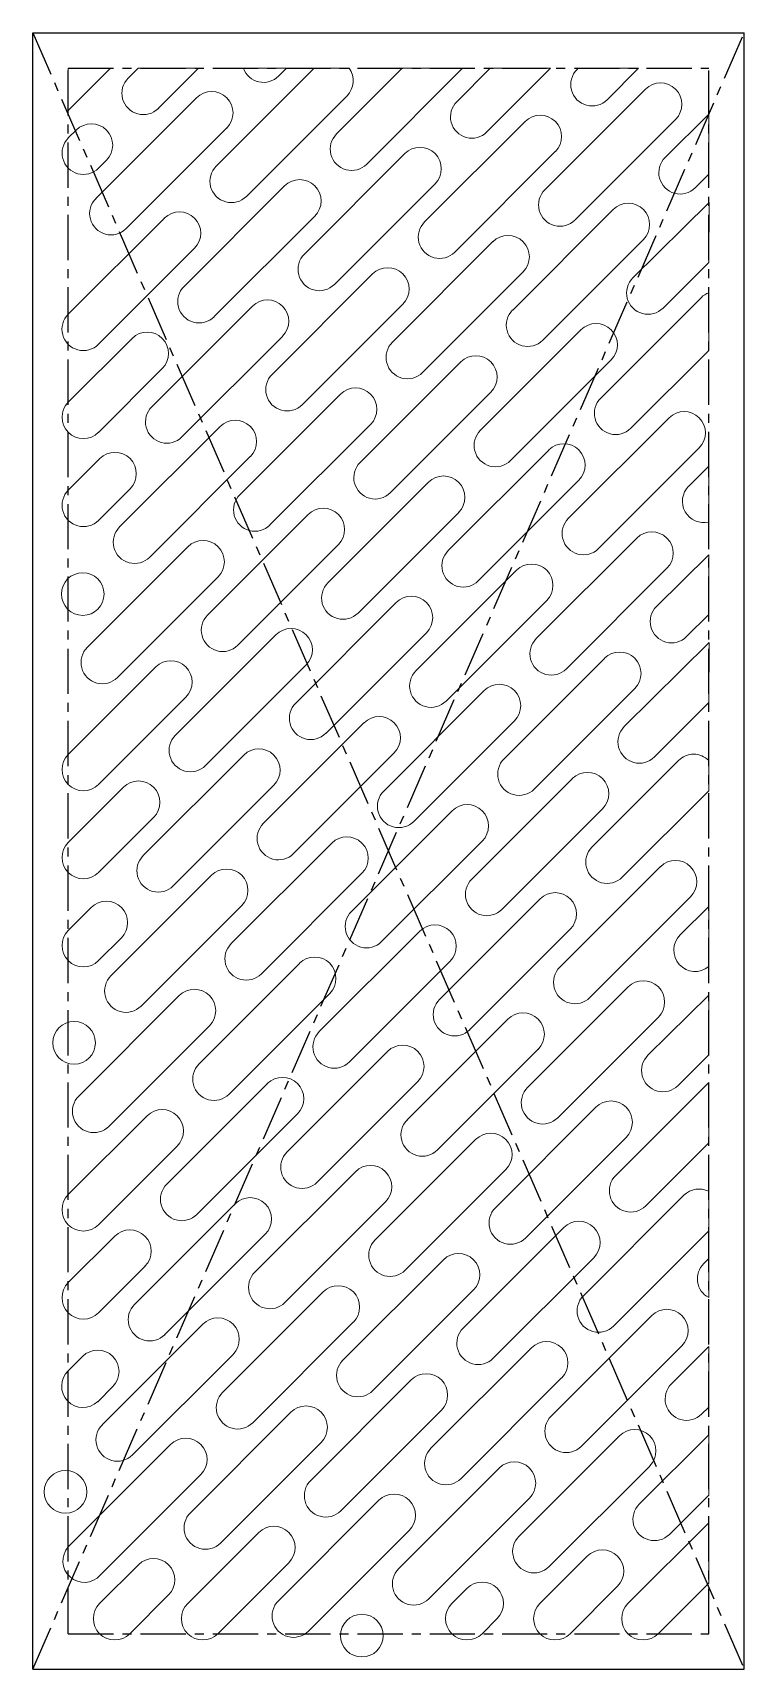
# Model space of a CAD drawing. Header units: millimetres. Extents: x 215 to 415, y 125 to 585.
import ezdxf

# ---------------------------------------------------------------- set-up
doc = ezdxf.new("R2010")
doc.units = ezdxf.units.MM
doc.header["$PDSIZE"] = -1
doc.linetypes.add('CENTERX2', pattern=[20.32, 12.7, -2.54, 2.54, -2.54])

msp = doc.modelspace()

# ---------------------------------------------------------------- linework, layer by layer
at = {"color": 7, "linetype": 'Continuous'}
for p, q in [((215.3, 125.11), (215.3, 585.11)), ((215.3, 585.11), (415.3, 585.11)), ((415.3, 125.11), (415.3, 585.11)), ((215.3, 125.11), (415.3, 125.11))]:
    msp.add_line(p, q, dxfattribs=at)
at = {"color": 7, "linetype": 'CENTERX2'}
for p, q in [((215.3, 125.11), (415.3, 585.11)), ((215.3, 585.11), (415.3, 125.11)), ((225.3, 575.11), (405.3, 575.11)), ((225.3, 135.11), (225.3, 575.11)), ((405.3, 135.11), (405.3, 575.11)), ((225.3, 135.11), (405.3, 135.11))]:
    msp.add_line(p, q, dxfattribs=at)
at = {"color": 7, "linetype": 'Continuous', "lineweight": 15}
for p, q in [((215.3, 585.11), (215.3, 125.11)), ((415.3, 585.11), (215.3, 585.11)), ((415.3, 125.11), (415.3, 585.11)), ((237.11, 575.11), (225.3, 575.11)), ((225.3, 575.11), (225.3, 563.29)), ((225.3, 563.29), (237.11, 575.11)), ((244.89, 575.11), (242.14, 572.36)), ((261.86, 575.11), (244.89, 575.11)), ((250.6, 563.85), (261.86, 575.11)), ((294.39, 575.11), (266.89, 547.61)), ((286.61, 575.11), (274.53, 575.11)), ((284.41, 572.91), (286.61, 575.11)), ((304.28, 575.11), (294.39, 575.11)), ((319.13, 575.11), (300.7, 556.67)), ((309.16, 548.16), (336.11, 575.11)), ((336.11, 575.11), (319.13, 575.11)), ((343.88, 575.11), (334.51, 565.73)), ((342.97, 557.22), (360.85, 575.11)), ((360.85, 575.11), (343.88, 575.11)), ((368.63, 575.11), (368.31, 574.79)), ((385.6, 575.11), (368.63, 575.11)), ((376.77, 566.28), (385.6, 575.11)), ((261.34, 566.81), (233.08, 538.55)), ((275.35, 539.1), (303.64, 567.39)), ((387.51, 569.24), (359.26, 540.98)), ((405.38, 562.21), (393.06, 550.04)), ((405.3, 545.36), (405.38, 562.21)), ((227.54, 557.76), (225.3, 555.52)), ((241.54, 530.04), (269.83, 558.33)), ((353.71, 560.18), (325.45, 531.92)), ((367.72, 532.47), (396, 560.76)), ((233.78, 547.03), (236.02, 549.27)), ((319.9, 551.12), (291.64, 522.86)), ((333.91, 523.41), (362.19, 551.7)), ((401.52, 541.53), (405.3, 545.36)), ((286.09, 542.07), (257.83, 513.81)), ((300.1, 514.35), (328.39, 542.64)), ((378.46, 535.43), (350.2, 507.17)), ((405.43, 537.41), (384, 516.23)), ((405.3, 520.56), (405.43, 537.41)), ((252.29, 533.01), (225.3, 506.02)), ((266.29, 505.3), (294.58, 533.58)), ((233.78, 497.53), (260.77, 524.52)), ((344.65, 526.38), (316.39, 498.12)), ((358.66, 498.66), (386.94, 526.95)), ((392.46, 507.72), (405.3, 520.56)), ((310.84, 517.32), (282.58, 489.06)), ((324.85, 489.61), (353.13, 517.89)), ((403.23, 510.71), (374.95, 482.43)), ((405.3, 495.81), (405.3, 512.04)), ((277.03, 508.26), (248.77, 480)), ((291.04, 480.55), (319.33, 508.83)), ((369.4, 501.63), (341.14, 473.37)), ((243.23, 499.2), (225.3, 481.27)), ((257.23, 471.49), (285.52, 499.77)), ((335.59, 492.57), (307.33, 464.31)), ((349.6, 464.86), (377.88, 493.14)), ((383.41, 473.92), (405.3, 495.81)), ((233.78, 472.78), (251.71, 490.71)), ((301.78, 483.51), (273.52, 455.25)), ((315.79, 455.8), (344.08, 484.08)), ((267.98, 474.45), (239.72, 446.19)), ((281.98, 446.74), (310.27, 475.02)), ((394.15, 476.88), (365.89, 448.62)), ((234.17, 465.39), (225.3, 456.52)), ((248.18, 437.68), (276.46, 465.97)), ((360.34, 467.82), (332.08, 439.56)), ((374.35, 440.11), (402.63, 468.39)), ((405.3, 463.28), (399.67, 457.65)), ((405.3, 447.57), (405.3, 463.28)), ((233.78, 448.04), (242.65, 456.91)), ((326.53, 458.76), (298.27, 430.5)), ((340.54, 431.05), (368.82, 459.33)), ((292.72, 449.7), (264.46, 421.44)), ((306.73, 421.99), (335.02, 450.28)), ((385.09, 443.07), (356.83, 414.81)), ((258.92, 440.64), (230.66, 412.38)), ((272.92, 412.93), (301.21, 441.22)), ((405.3, 438.36), (390.64, 423.87)), ((405.3, 421.56), (405.3, 438.36)), ((351.28, 434.01), (323.02, 405.75)), ((365.29, 406.3), (393.57, 434.59)), ((239.12, 403.87), (267.4, 432.16)), ((317.47, 424.95), (289.21, 396.69)), ((331.48, 397.24), (359.77, 425.53)), ((399.1, 415.36), (405.3, 421.56)), ((283.67, 415.89), (255.41, 387.63)), ((297.67, 388.18), (325.96, 416.47)), ((405.46, 413.67), (381.58, 390.06)), ((405.3, 396.81), (405.46, 413.67)), ((249.86, 406.84), (225.3, 382.27)), ((263.87, 379.12), (292.15, 407.41)), ((376.03, 409.26), (347.77, 381)), ((342.22, 400.2), (313.96, 371.94)), ((356.23, 372.49), (384.51, 400.78)), ((233.78, 373.79), (258.34, 398.35)), ((390.04, 381.55), (405.3, 396.81)), ((308.41, 391.15), (280.15, 362.89)), ((322.42, 363.43), (350.71, 391.72)), ((274.61, 382.09), (246.35, 353.83)), ((288.62, 354.38), (316.9, 382.66)), ((396.81, 380.55), (372.52, 356.25)), ((405.3, 372.06), (405.3, 380.55)), ((240.8, 373.03), (225.3, 357.53)), ((254.81, 345.32), (283.09, 373.6)), ((366.97, 375.46), (338.71, 347.2)), ((380.98, 347.74), (405.3, 372.06)), ((233.78, 349.04), (249.28, 364.54)), ((333.16, 366.4), (304.9, 338.14)), ((347.17, 338.69), (375.46, 366.97)), ((299.36, 357.34), (271.1, 329.08)), ((313.36, 329.63), (341.65, 357.91)), ((391.72, 350.71), (363.46, 322.45)), ((265.55, 348.28), (237.29, 320.02)), ((279.56, 320.57), (307.84, 348.85)), ((357.91, 341.65), (329.65, 313.39)), ((371.92, 313.94), (400.2, 342.22)), ((231.74, 339.22), (225.3, 332.78)), ((245.75, 311.51), (274.03, 339.79)), ((405.3, 339.54), (397.27, 331.51)), ((405.3, 322.61), (405.3, 339.54)), ((324.1, 332.59), (295.84, 304.33)), ((338.11, 304.88), (366.4, 333.16)), ((233.78, 324.29), (240.23, 330.74)), ((290.3, 323.53), (262.04, 295.27)), ((304.31, 295.82), (332.59, 324.1)), ((256.49, 314.47), (228.23, 286.21)), ((270.5, 286.76), (298.78, 315.05)), ((382.66, 316.9), (354.4, 288.64)), ((405.3, 314.59), (388.21, 297.7)), ((405.3, 297.82), (405.3, 314.59)), ((362.86, 280.13), (391.15, 308.41)), ((236.69, 277.7), (264.97, 305.99)), ((348.85, 307.84), (320.59, 279.58)), ((329.05, 271.07), (357.34, 299.36)), ((315.05, 298.78), (286.79, 270.52)), ((396.67, 289.19), (405.3, 297.82)), ((295.25, 262.01), (323.53, 290.3)), ((405.3, 290.04), (379.15, 263.89)), ((405.3, 273.07), (405.3, 290.04)), ((281.24, 289.72), (252.98, 261.46)), ((247.43, 280.66), (225.3, 258.53)), ((261.44, 252.95), (289.72, 281.24)), ((373.6, 283.09), (345.34, 254.83)), ((233.78, 250.05), (255.92, 272.18)), ((339.79, 274.03), (311.53, 245.77)), ((353.8, 246.32), (382.09, 274.61)), ((387.61, 255.38), (405.3, 273.07)), ((305.99, 264.97), (277.73, 236.72)), ((320, 237.26), (348.28, 265.55)), ((398.35, 258.34), (370.09, 230.08)), ((405.3, 248.32), (405.3, 259.46)), ((272.18, 255.92), (243.92, 227.66)), ((286.19, 228.21), (314.47, 256.49)), ((364.54, 249.28), (336.28, 221.03)), ((238.37, 246.86), (225.3, 233.78)), ((252.38, 219.15), (280.66, 247.43)), ((378.55, 221.57), (405.3, 248.32)), ((330.74, 240.23), (302.48, 211.97)), ((344.74, 212.51), (373.03, 240.8)), ((405.3, 240.52), (403.9, 239.14)), ((405.3, 229.58), (405.3, 240.52)), ((233.78, 225.3), (246.86, 238.37)), ((296.93, 231.17), (268.67, 202.91)), ((310.94, 203.46), (339.22, 231.74)), ((263.12, 222.11), (234.86, 193.85)), ((277.13, 194.4), (305.41, 222.68)), ((389.29, 224.54), (361.03, 196.28)), ((229.31, 213.05), (225.3, 209.03)), ((243.32, 185.34), (271.61, 213.62)), ((355.48, 215.48), (327.23, 187.22)), ((369.49, 187.77), (397.78, 216.05)), ((405.3, 215.79), (394.84, 205.34)), ((405.3, 198.82), (405.3, 215.79)), ((233.56, 200.32), (237.8, 204.56)), ((321.68, 206.42), (293.42, 178.16)), ((335.69, 178.71), (363.97, 206.99)), ((301.88, 169.65), (330.16, 197.93)), ((403.3, 196.82), (405.3, 198.82)), ((287.87, 197.36), (259.61, 169.1)), ((268.07, 160.59), (296.35, 188.87)), ((380.23, 190.73), (351.97, 162.47)), ((405.3, 191.04), (385.78, 171.53)), ((405.3, 174.07), (405.3, 191.04)), ((254.06, 188.3), (225.3, 159.54)), ((234.28, 151.54), (262.55, 179.82)), ((346.43, 181.67), (318.17, 153.41)), ((360.43, 153.96), (388.72, 182.24)), ((312.62, 172.61), (284.36, 144.35)), ((326.63, 144.9), (354.91, 173.18)), ((394.24, 163.02), (405.3, 174.07)), ((405.3, 166.29), (382.59, 143.59)), ((405.3, 149.32), (405.3, 166.29)), ((278.81, 163.55), (258.85, 143.59)), ((292.82, 135.84), (321.1, 164.13)), ((371.17, 156.92), (357.85, 143.59)), ((245, 154.49), (234.1, 143.59)), ((267.34, 135.11), (287.3, 155.07)), ((337.37, 147.86), (333.1, 143.59)), ((366.33, 135.11), (379.66, 148.44)), ((391.08, 135.11), (405.3, 149.32)), ((242.59, 135.11), (253.49, 146.01)), ((341.58, 135.11), (345.85, 139.38)), ((215.3, 125.11), (415.3, 125.11))]:
    msp.add_line(p, q, dxfattribs=at)
for centre in [(229.35, 427.34), (226.92, 301.17), (224.5, 175), (307.8, 134.56)]:
    msp.add_circle(centre, 6, dxfattribs=at)
for centre, radius, start, end in [((280.17, 577.15), 6, 199.9364, 315), ((299.39, 571.63), 6, 315, 35.4185), ((246.36, 568.09), 6, 134.6625, 315), ((372.53, 570.52), 6, 134.6625, 315), ((391.76, 565), 6, 315, 135), ((265.59, 562.57), 6, 315, 135), ((338.72, 561.46), 6, 134.6625, 315), ((357.95, 555.94), 6, 315, 135), ((231.78, 553.51), 6, 315, 135), ((304.92, 552.4), 6, 134.6625, 315), ((229.54, 551.27), 6, 135, 315.0001), ((324.14, 546.88), 6, 315, 135), ((271.11, 543.35), 6, 134.6625, 315), ((397.28, 545.77), 6, 134.6625, 315), ((290.34, 537.82), 6, 315, 135), ((237.3, 534.29), 6, 134.6625, 315), ((363.47, 536.71), 6, 134.6625, 315), ((256.53, 528.76), 6, 315, 135), ((382.7, 531.19), 6, 315, 135), ((329.67, 527.66), 6, 134.6625, 315), ((348.89, 522.13), 6, 315, 135), ((295.86, 518.6), 6, 134.6625, 315), ((315.08, 513.07), 6, 315, 135), ((388.22, 511.97), 6, 134.6625, 315), ((262.05, 509.54), 6, 134.6625, 315), ((407.45, 506.44), 6, 111.0052, 134.6625), ((229.52, 501.76), 6, 134.7681, 315.2328), ((281.28, 504.02), 6, 315, 135), ((354.41, 502.91), 6, 134.6625, 315), ((373.64, 497.38), 6, 315, 135), ((247.47, 494.96), 6, 315, 135), ((320.61, 493.85), 6, 134.6625, 315), ((339.83, 488.33), 6, 315, 135), ((286.8, 484.79), 6, 134.6625, 315), ((306.03, 479.27), 6, 315, 135), ((229.54, 477.03), 6, 135, 315), ((252.99, 475.73), 6, 134.6625, 315), ((379.16, 478.16), 6, 134.6625, 315), ((398.39, 472.64), 6, 315, 135), ((272.22, 470.21), 6, 315, 135), ((345.36, 469.1), 6, 134.6625, 315), ((364.58, 463.58), 6, 315, 135), ((238.41, 461.15), 6, 315, 135), ((311.55, 460.04), 6, 134.6625, 315), ((330.77, 454.52), 6, 315, 135), ((229.54, 452.28), 6, 134.9998, 314.9998), ((403.91, 453.41), 6, 135, 283.3443), ((277.74, 450.98), 6, 134.6625, 315), ((296.97, 445.46), 6, 315, 135), ((370.1, 444.35), 6, 134.6625, 315), ((243.93, 441.92), 6, 134.6625, 315), ((263.16, 436.4), 6, 315, 135), ((389.33, 438.83), 6, 315, 135), ((336.3, 435.29), 6, 134.6625, 315), ((355.52, 429.77), 6, 315, 135), ((302.49, 426.23), 6, 134.6625, 315), ((321.72, 420.71), 6, 315, 135), ((394.85, 419.6), 6, 134.6625, 315), ((268.68, 417.17), 6, 134.6625, 315), ((287.91, 411.65), 6, 315, 135), ((361.05, 410.54), 6, 134.6625, 315), ((234.87, 408.12), 6, 134.6625, 315), ((380.27, 405.02), 6, 315, 135), ((254.1, 402.59), 6, 315, 135), ((327.24, 401.48), 6, 134.6625, 315), ((346.46, 395.96), 6, 315, 135), ((293.43, 392.43), 6, 134.6625, 315), ((312.66, 386.9), 6, 315, 135), ((259.62, 383.37), 6, 134.6625, 315), ((385.79, 385.79), 6, 134.6625, 315), ((229.54, 378.03), 6, 135, 315), ((278.85, 377.84), 6, 315, 135), ((401.05, 376.31), 6, 45.0001, 135.0002), ((351.99, 376.74), 6, 134.6625, 315), ((371.21, 371.21), 6, 315, 135), ((245.04, 368.79), 6, 315, 135), ((318.18, 367.68), 6, 134.6625, 315), ((337.41, 362.15), 6, 315, 135), ((284.37, 358.62), 6, 134.6625, 315), ((303.6, 353.1), 6, 315, 135), ((229.54, 353.28), 6, 134.9999, 314.9999), ((376.74, 351.99), 6, 134.6625, 315), ((250.57, 349.56), 6, 134.6625, 315), ((269.79, 344.04), 6, 315, 135), ((395.96, 346.46), 6, 315, 135), ((342.93, 342.93), 6, 134.6625, 315), ((235.98, 334.98), 6, 315, 135), ((362.15, 337.41), 6, 315, 135), ((309.12, 333.87), 6, 134.6625, 315), ((229.54, 328.53), 6, 134.9999, 314.9999), ((328.35, 328.35), 6, 315, 135), ((401.48, 327.24), 6, 134.6625, 309.4457), ((275.31, 324.81), 6, 134.6625, 315), ((294.54, 319.29), 6, 315, 135), ((367.68, 318.18), 6, 134.6625, 315), ((241.51, 315.75), 6, 134.6625, 315), ((386.9, 312.66), 6, 315, 135), ((260.73, 310.23), 6, 315, 135), ((333.87, 309.12), 6, 134.6625, 315), ((353.1, 303.6), 6, 315, 135), ((300.06, 300.06), 6, 134.6625, 315), ((319.29, 294.54), 6, 315, 135), ((266.26, 291), 6, 134.6625, 315), ((392.43, 293.43), 6, 134.6625, 315), ((285.48, 285.48), 6, 315, 135), ((232.45, 281.95), 6, 134.6625, 315), ((358.62, 284.37), 6, 134.6625, 315), ((251.67, 276.42), 6, 315, 135), ((377.84, 278.85), 6, 315, 135), ((324.81, 275.31), 6, 134.6625, 315), ((344.04, 269.79), 6, 315, 135), ((291, 266.26), 6, 134.6625, 315), ((310.23, 260.73), 6, 315, 135), ((383.37, 259.62), 6, 134.6625, 315), ((229.54, 254.29), 6, 135, 315), ((257.2, 257.2), 6, 134.6625, 315), ((276.42, 251.67), 6, 315, 135), ((402.59, 254.1), 6, 63.2155, 135.0002), ((349.56, 250.57), 6, 134.6625, 315), ((242.61, 242.61), 6, 315, 135), ((368.79, 245.04), 6, 315, 135), ((315.75, 241.51), 6, 134.6625, 315), ((334.98, 235.98), 6, 315, 135), ((281.95, 232.45), 6, 134.6625, 315), ((408.12, 234.87), 6, 134.6625, 241.9729), ((229.54, 229.54), 6, 135.0001, 315), ((301.17, 226.92), 6, 315, 135), ((374.31, 225.82), 6, 134.6625, 315), ((248.14, 223.39), 6, 134.6625, 315), ((393.53, 220.29), 6, 315, 135), ((267.36, 217.87), 6, 315, 135), ((340.5, 216.76), 6, 134.6625, 315), ((359.73, 211.23), 6, 315, 135), ((233.56, 208.81), 6, 315, 135), ((306.69, 207.7), 6, 134.6625, 315), ((229.43, 204.68), 6, 133.4735, 313.4735), ((325.92, 202.18), 6, 315, 135), ((272.89, 198.64), 6, 134.6625, 315), ((399.06, 201.07), 6, 134.6625, 315), ((292.11, 193.12), 6, 315, 135), ((239.08, 189.58), 6, 134.6625, 315), ((365.25, 192.01), 6, 134.6625, 315), ((258.3, 184.06), 6, 315, 135), ((384.48, 186.49), 6, 315, 135), ((331.44, 182.95), 6, 134.6625, 315), ((350.67, 177.43), 6, 315, 135), ((297.64, 173.89), 6, 134.6625, 315), ((316.86, 168.37), 6, 315, 135), ((390, 167.26), 6, 134.6625, 315), ((263.83, 164.83), 6, 134.6625, 315), ((283.05, 159.31), 6, 315, 135), ((356.19, 158.2), 6, 134.6625, 315), ((229.79, 155.54), 6.01, 138.3291, 318.3291), ((375.42, 152.68), 6, 315, 135), ((249.25, 150.25), 6, 315, 135), ((322.38, 149.14), 6, 134.6625, 315), ((341.61, 143.62), 6, 315, 135), ((238.34, 139.35), 6, 135, 315), ((263.09, 139.35), 6, 135, 315), ((288.58, 140.08), 6, 134.6625, 315), ((337.34, 139.35), 6, 134.9999, 314.9999), ((362.09, 139.35), 6, 135, 315), ((386.84, 139.35), 6, 135, 315)]:
    msp.add_arc(centre, radius, start, end, dxfattribs=at)
at = {"color": 7, "linetype": 'Continuous'}
msp.add_point((315.3, 355.11), dxfattribs=at)

doc.saveas('drawing.dxf')
